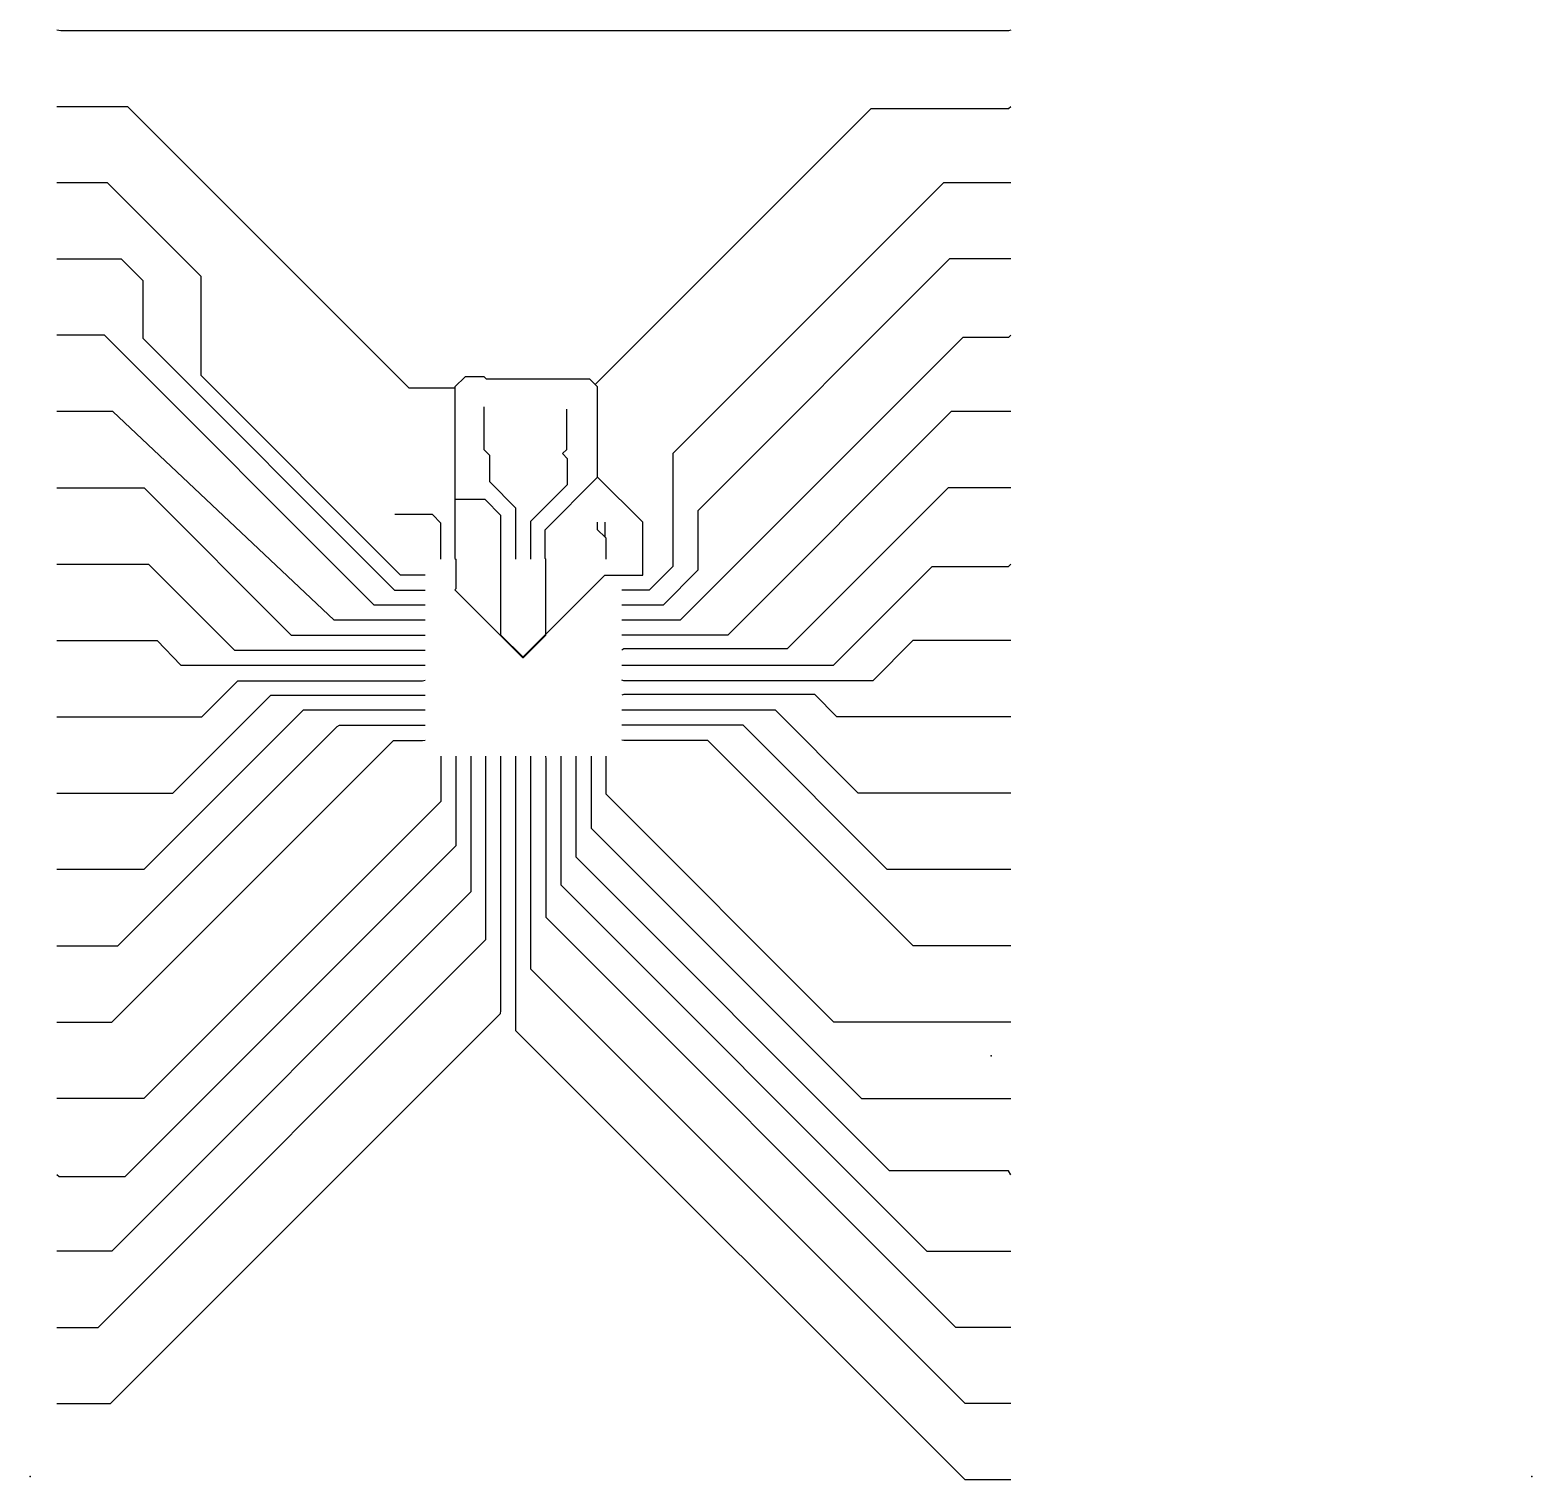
# Model space of a CAD drawing. Header units: millimetres. Extents: x 0 to 50, y -0.1 to 48.1.
import ezdxf

# ---------------------------------------------------------------- set-up
doc = ezdxf.new("R2010")
doc.units = ezdxf.units.MM
doc.layers.add('fiducials', color=178, linetype='Continuous', lineweight=25, true_color=0x000000)
doc.layers.add('Silver L1', color=12, linetype='Continuous', true_color=0xcc0000)

msp = doc.modelspace()

# ---------------------------------------------------------------- linework, layer by layer
at = {"layer": 'fiducials'}
for p in [(32, 14), (0, 0), (50, 0)]:
    msp.add_point(p, dxfattribs=at)
at = {"layer": 'Silver L1', "flags": 128}
for points in [[(32.646, 48.14), (32.574, 48.119), (1.027, 48.119), (0.896, 48.14)], [(0.896, 45.6), (3.241, 45.6), (12.609, 36.232), (14.146, 36.232), (14.146, 32.51)], [(16.396, 27.26), (16.406, 27.25), (16.426, 27.25), (15.676, 28), (15.676, 31.98), (15.146, 32.51), (14.146, 32.51), (14.146, 30.555), (14.176, 30.525), (14.176, 29.54), (14.146, 29.51), (16.396, 27.26), (19.136, 30), (20.396, 30), (20.396, 31.76), (18.896, 33.26), (18.896, 36.26), (18.815, 36.341), (28.002, 45.528), (32.574, 45.528), (32.646, 45.6)], [(13.151, 30), (12.338, 30), (5.7, 36.638), (5.7, 39.94), (2.58, 43.06), (0.896, 43.06)], [(32.646, 43.06), (30.41, 43.06), (21.398, 34.047), (21.398, 30.288), (20.61, 29.5), (19.701, 29.5)], [(0.896, 40.52), (3.038, 40.52), (3.753, 39.804), (3.753, 37.882), (12.135, 29.5), (13.151, 29.5)], [(32.646, 40.52), (30.614, 40.52), (22.232, 32.138), (22.232, 30.158), (21.073, 29), (19.701, 29)], [(13.151, 29), (11.459, 29), (2.479, 37.98), (0.896, 37.98)], [(32.646, 37.98), (32.574, 37.908), (31.05, 37.908), (21.642, 28.5), (19.701, 28.5)], [(18.815, 36.341), (18.636, 36.52), (15.196, 36.52), (15.116, 36.6), (14.486, 36.6), (14.146, 36.26), (14.146, 36.232)], [(16.176, 30.525), (16.176, 32.23), (15.307, 33.1), (15.307, 33.978), (15.116, 34.168), (15.116, 35.6)], [(16.676, 30.525), (16.676, 31.79), (17.896, 33.01), (17.896, 33.871), (17.725, 34.042), (17.866, 34.183), (17.866, 35.52)], [(13.151, 28.5), (10.122, 28.5), (2.753, 35.44), (0.896, 35.44)], [(32.646, 35.44), (30.664, 35.44), (23.226, 28.002), (19.772, 28.002), (19.701, 28)], [(16.426, 27.25), (17.176, 28), (17.176, 30.525), (17.146, 30.555), (17.146, 31.51), (18.896, 33.26)], [(0.896, 32.9), (3.8, 32.9), (8.698, 28.002), (13.066, 28.002), (13.151, 28)], [(32.646, 32.9), (30.563, 32.9), (25.208, 27.545), (19.772, 27.545), (19.701, 27.5)], [(13.676, 30.525), (13.676, 31.73), (13.396, 32.01), (12.146, 32.01)], [(19.146, 31.26), (18.896, 31.51), (18.896, 31.76)], [(19.176, 30.525), (19.176, 31.23), (19.146, 31.26), (19.146, 31.76)], [(0.896, 30.36), (3.944, 30.36), (6.804, 27.5), (13.151, 27.5)], [(19.701, 27), (26.746, 27), (30.034, 30.288), (32.574, 30.288), (32.646, 30.36)], [(0.896, 27.82), (4.228, 27.82), (5.023, 27), (13.151, 27)], [(32.646, 27.82), (29.394, 27.82), (28.052, 26.478), (19.772, 26.478), (19.701, 26.5)], [(0.896, 25.28), (5.722, 25.28), (6.92, 26.478), (13.066, 26.478), (13.151, 26.5)], [(0.896, 22.74), (4.756, 22.74), (8.016, 26), (13.151, 26)], [(32.646, 25.28), (26.863, 25.28), (26.122, 26.021), (19.772, 26.021), (19.701, 26)], [(13.151, 25.5), (9.091, 25.5), (3.791, 20.2), (0.896, 20.2)], [(32.646, 22.74), (27.574, 22.74), (24.814, 25.5), (19.701, 25.5)], [(0.896, 17.66), (2.928, 17.66), (10.222, 24.954), (10.307, 25), (13.151, 25)], [(32.646, 20.2), (28.539, 20.2), (23.739, 25), (19.701, 25)], [(0.896, 15.12), (2.724, 15.12), (12.101, 24.497), (13.066, 24.497), (13.151, 24.5)], [(32.646, 17.66), (29.403, 17.66), (22.566, 24.497), (19.772, 24.497), (19.701, 24.5)], [(13.676, 23.975), (13.676, 22.465), (3.791, 12.58), (0.896, 12.58)], [(14.176, 23.975), (14.176, 20.984), (3.16, 9.968), (0.968, 9.968), (0.896, 10.04)], [(14.676, 23.975), (14.676, 19.454), (2.724, 7.5), (0.896, 7.5)], [(0.896, 4.96), (2.267, 4.96), (15.178, 17.871), (15.176, 17.879), (15.176, 23.975)], [(0.896, 2.42), (2.674, 2.42), (15.657, 15.404), (15.676, 15.491), (15.676, 23.975)], [(32.646, -0.12), (31.13, -0.12), (16.176, 14.831), (16.176, 23.975)], [(32.646, 2.42), (31.133, 2.42), (16.676, 16.877), (16.676, 23.975)], [(32.646, 4.96), (30.825, 4.96), (17.181, 18.604), (17.181, 23.887), (17.176, 23.975)], [(17.676, 23.975), (17.676, 19.684), (29.86, 7.5), (32.646, 7.5)], [(32.646, 10.04), (32.574, 10.171), (28.611, 10.171), (18.176, 20.606), (18.176, 23.975)], [(18.676, 23.975), (18.676, 21.579), (27.676, 12.58), (32.646, 12.58)], [(32.646, 15.12), (26.761, 15.12), (19.176, 22.705), (19.176, 23.975)]]:
    msp.add_lwpolyline(points, dxfattribs=at)

doc.saveas('drawing.dxf')
